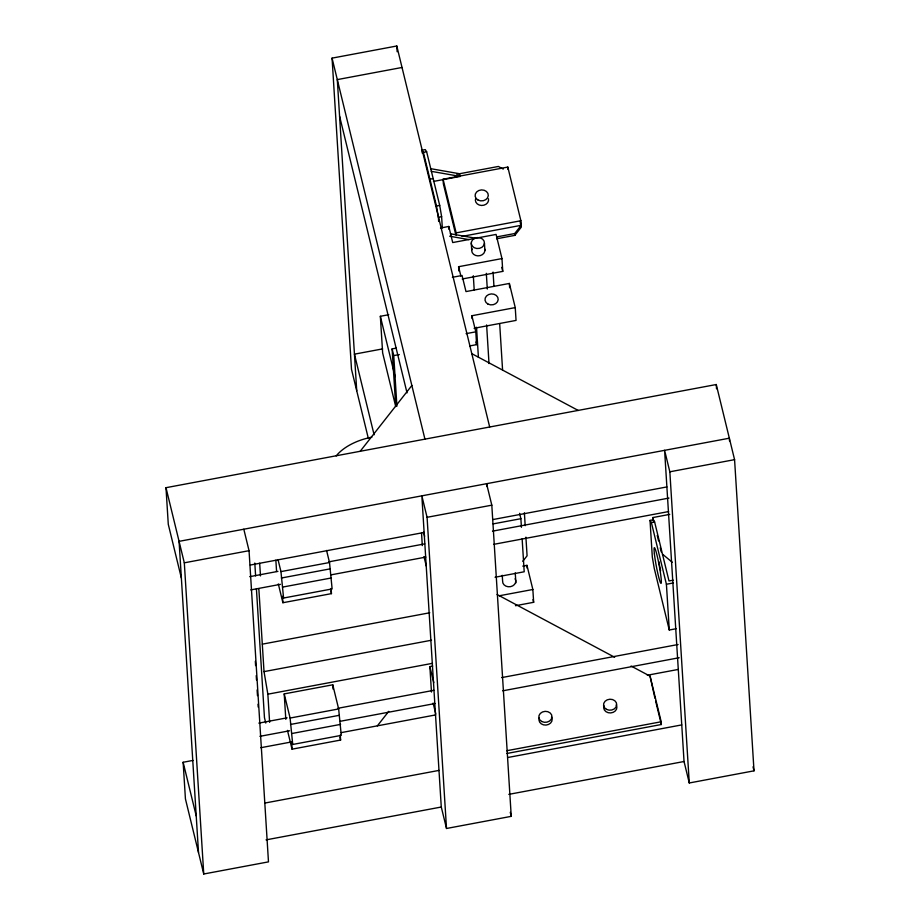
<?xml version="1.0" encoding="UTF-8"?>
<svg xmlns="http://www.w3.org/2000/svg" width="920" height="920" viewBox="0 0 920 920"><rect width="100%" height="100%" fill="white"/><g stroke="black" fill="none" stroke-linecap="round" stroke-linejoin="round"><path stroke-width="1.38" d="M496.685 236.923L514.728 233.542L521.18 225.319L520.179 221.191M496.581 238.797L514.832 235.37L521.295 227.148L520.892 220.742L507.817 167.072L443.072 179.216L443.359 183.793L455.768 234.703M360.203 451.283L411.861 385.48M377.349 725.857L388.734 711.356M522.767 561.292L527.079 555.806L525.906 537.153M368.287 438.207L351.497 369.311L332.062 58.132L396.796 46L489.681 427.006M402.028 67.471L337.295 79.603L356.73 390.781M422.211 153.007L422.038 150.213L425.27 149.615L426.627 151.742L439.702 205.401L441.623 216.695L442.324 227.953M422.038 150.213L423.384 152.352L426.627 151.742M429.928 179.181L433.159 178.572M456.711 174.271L498.375 166.462L503.24 169.061M433.447 181.435L460.184 176.421L459.528 173.742L430.56 168.647M423.384 152.352L436.471 206.011L439.702 205.401M438.644 221.478L438.391 217.292L441.623 216.695M440.461 228.022L448.787 226.458L452.709 242.558L496.087 234.427L501.975 258.577L502.768 271.388L462.197 278.99M456.297 235.163L456.159 232.875L520.892 220.742M462.07 236.394L521.18 225.319M458.861 270.974L458.597 266.708L501.975 258.577M452.352 277.299L462.058 275.483L465.991 291.582L509.358 283.452L515.246 307.602L516.051 320.413L474.076 328.279M396.336 348.105L392.115 348.898L395.715 406.559L382.639 352.9L380.351 316.284L388.792 314.709M472.052 318.573L471.879 315.733L515.246 307.602M382.593 348.898L354.441 354.166L374.106 434.815M466.084 333.649L475.801 331.832L471.879 315.733M396.911 406.191L393.748 355.603L399.303 354.568M469.66 345.943L476.594 344.643L475.801 331.832M181.355 577.967L168.28 524.308L165.991 487.692L716.255 384.525L734.574 459.655L754.009 770.833L689.275 782.977L684.043 761.507L664.596 450.328L669.841 471.799L689.275 782.977M249.044 550.689L268.479 861.867L203.745 874L184.31 562.822L249.044 550.689L243.811 529.218M491.809 505.172L511.244 816.35L446.51 828.483L427.075 517.304L491.809 505.172L486.576 483.701L486.749 486.519M669.841 471.799L734.574 459.655M250.297 565.041L424.12 532.45M493.062 519.524L666.885 486.933M493.143 523.894L520.881 518.696L519.582 513.325M249.699 576.679L277.932 571.389M328.75 561.855L424.741 543.87M492.499 531.162L668.955 498.076M329.509 562.511L332.131 588.926L283.578 598.023L280.957 571.607L329.509 562.511L326.565 550.436M281.359 578.013L329.912 568.916M250.78 589.904L280.427 584.338M331.246 574.816L425.822 557.083M493.58 544.375L668.621 511.566M282.888 587.04L331.441 577.944M653.05 520.283L652.878 517.546L669.76 514.372M676.188 628.716L669.277 630.016L654.235 568.295L652.314 557.014L650.026 520.409L653.257 519.8L654.615 521.928L669.001 580.957L673.21 580.175M650.026 520.409L651.371 522.537L654.615 521.928M278.323 583.947L282.9 602.726L331.453 593.63L331.131 588.501M522.767 566.122L526.964 565.34L532.852 589.49L533.658 602.301L515.464 605.716M495.063 577.242L524.204 571.78L522.134 538.786M499.272 595.78L532.852 589.49M262.303 644.161L429.778 612.766M669.277 630.016L666.413 584.246L673.325 582.958M269.617 722.349L267.858 694.186L264.017 671.623L431.491 640.228M267.858 694.186L432.515 663.32M285.809 719.359L284.211 693.898L332.764 684.802L338.652 708.94L341.274 735.367L292.721 744.464L291.651 742.762L292.042 749.168L340.596 740.059L340.273 734.942M431.468 692.047L429.87 666.597L432.653 666.068M258.842 723.12L287.075 717.83M337.893 708.296L433.883 690.299M501.641 677.603L678.097 644.518M292.721 744.464L290.099 718.048L338.652 708.94M290.502 724.454L339.054 715.357M259.934 736.333L289.57 730.779M340.388 721.257L434.976 703.524M502.734 690.817L679.178 657.731M292.042 733.481L340.596 724.385M203.745 874L185.426 798.87L183.137 762.266L193.016 760.414M260.739 747.718L291.778 741.899M341.171 732.63L435.7 714.909M647.335 675.234L678.385 669.415M506.644 750.743L661.181 721.763L650.06 676.154L631.085 666.034M506.816 753.491L661.353 724.511L661.181 721.763M265.167 802.999L438.989 770.408M507.932 757.482L681.755 724.902M266.052 839.868L441.278 807.024L421.843 495.845L427.075 517.304M508.817 794.362L684.043 761.507M431.216 171.327L460.184 176.421M450.397 233.772L475.226 238.142M449.673 236.21L468.981 239.614M471.776 353.648L578.3 410.492M497.053 594.504L614.652 657.259M662.457 554.127L672.394 562.373M283.578 598.023L282.498 596.321L282.9 602.726M753.031 766.808L754.009 770.833M652.878 517.546L653.879 521.663M657.236 535.405L658.57 540.903M660.249 547.779L661.25 551.896M651.371 522.537L666.413 584.246M654.948 698.257L650.06 676.154M655.626 701.017L661.353 724.511M520.283 223.019L520.962 225.768M501.791 267.363L502.768 271.388M443.072 179.216L456.159 232.875M458.597 266.708L460.885 276.092M475.95 341.964L476.594 344.643M533.002 599.621L533.658 602.301M332.062 58.132L424.936 439.15M510.266 812.325L511.244 816.35M339.584 116.207L407.031 392.897M392.115 348.898L393.748 355.603M380.351 316.284L395.071 376.659M423.671 532.231L424.649 536.256M423.982 556.634L426.27 566.03M429.87 666.597L433.803 682.686M433.124 703.075L435.746 713.805M441.278 807.024L446.51 828.483M330.797 590.939L331.453 593.63M339.94 737.38L340.596 740.059M278.012 559.532L280.957 571.607M284.211 693.898L290.099 718.048M287.465 730.388L292.042 749.168M265.776 723.062L264.465 717.692L256.415 588.811M165.991 487.692L184.31 562.822M183.137 762.266L196.224 815.925M436.471 206.011L438.391 217.292M729.514 441.013L729.341 438.196L179.078 541.351L198.513 852.529M716.255 384.525L716.519 388.757M514.728 233.542L514.832 235.37M507.817 167.072L507.955 169.361M524.389 512.762L525.193 525.676M509.358 283.452L509.634 287.718M526.964 565.34L527.148 568.192M520.881 518.696L521.422 527.298M499.698 323.943L502.561 369.725M515.246 572.872L515.878 582.889M493.062 272.078L493.959 286.396M484.449 243.282A6.612 5.497 -3.6 0 1 474.202 247.71A6.612 5.497 -3.6 0 1 474.916 238.188A6.612 5.497 -3.6 0 1 484.449 243.282L484.897 250.435M486.323 273.32L487.301 289.052M486.611 324.944L489.014 363.572M502.239 575.299L502.607 581.014A6.612 5.497 -3.6 0 0 510.508 586.661A6.612 5.497 -3.6 0 0 515.108 578.737M471.258 242.845L471.707 249.998M473.317 275.747L474.214 290.053M476.537 327.255L478.411 357.293M448.787 226.458L448.96 229.31M396.796 46L397.152 51.738M421.521 532.887L422.315 545.617M332.764 684.802L333.028 689.045M275.862 560.188L276.575 571.504M259.681 563.235L260.475 575.909M258.83 588.639L264.017 671.623M254.805 563.04L255.611 575.931M255.334 661.319L255.599 665.608M256.231 675.625L256.496 679.914M257.117 689.919L257.485 695.646M258.014 704.225L258.198 707.077M488.462 198.766A6.612 5.497 -3.6 0 1 481.574 205.47A6.612 5.497 -3.6 0 1 475.72 198.34M336.191 455.906A42.953 23.587 -13.7 0 1 371.887 437.172M484.782 249.17A6.612 5.497 -3.6 0 1 477.894 255.875A6.612 5.497 -3.6 0 1 472.052 248.756M551.482 717.036A6.612 5.497 -3.6 0 1 546.02 725.075A6.612 5.497 -3.6 0 1 539.304 717.968M616.216 704.893A6.612 5.497 -3.6 0 1 610.754 712.931A6.612 5.497 -3.6 0 1 604.037 705.824M660.617 570.837A18.17 1.483 79.4 0 1 658.846 561.614M487.933 304.06A6.612 5.497 -3.6 0 0 498.18 299.621A6.612 5.497 -3.6 0 0 488.647 294.538A6.612 5.497 -3.6 0 0 487.933 304.06M478.043 200.054A6.612 5.497 -3.6 0 0 488.29 195.615A6.612 5.497 -3.6 0 0 478.756 190.532A6.612 5.497 -3.6 0 0 478.043 200.054M541.742 721.498A6.612 5.497 -3.6 0 0 551.988 717.071A6.612 5.497 -3.6 0 0 542.455 711.976A6.612 5.497 -3.6 0 0 541.742 721.498M606.476 709.366A6.612 5.497 -3.6 0 0 616.722 704.927A6.612 5.497 -3.6 0 0 607.188 699.844A6.612 5.497 -3.6 0 0 606.476 709.366M654.396 553.897A18.17 1.483 79.4 0 0 660.698 583.096A18.17 1.483 79.4 0 0 658.03 559.636A18.17 1.483 79.4 0 0 654.396 553.897"/></g></svg>
